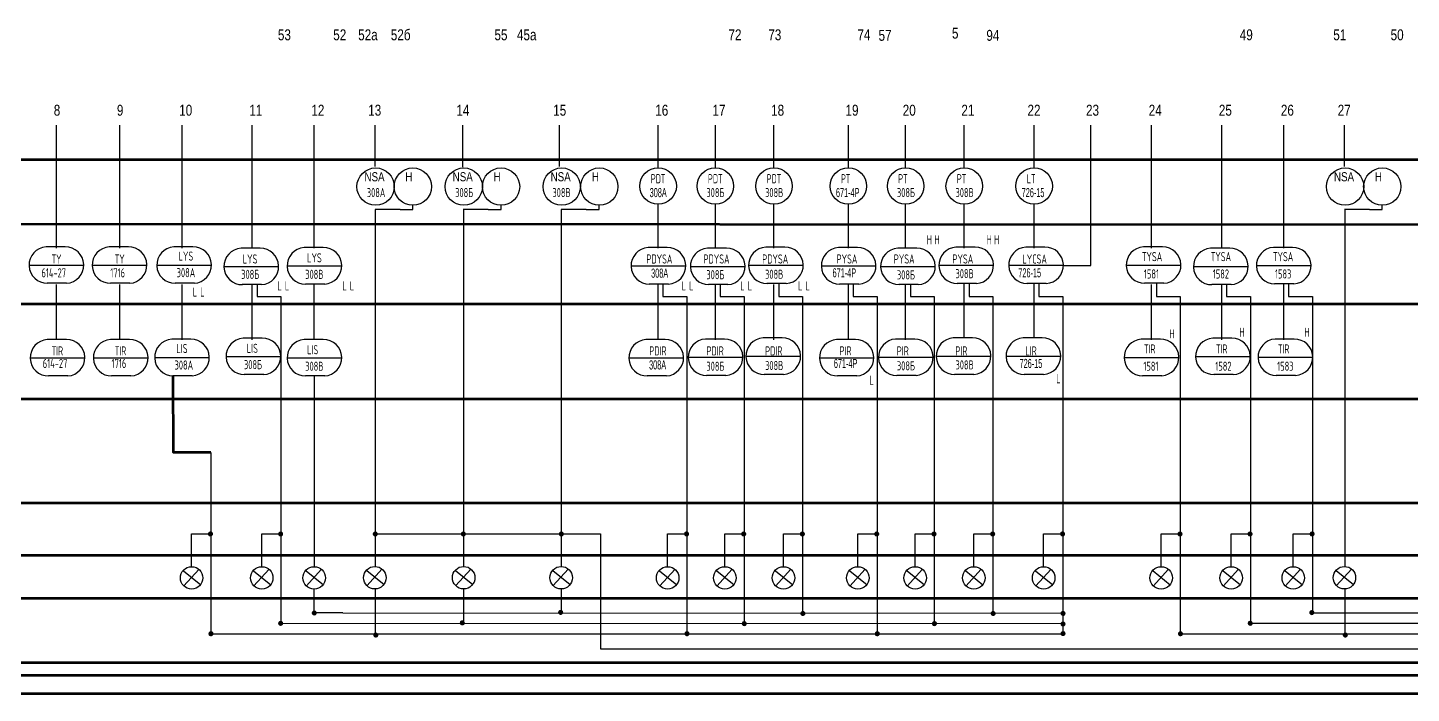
# Model space of a CAD drawing. Extents: x 906 to 2746, y -85 to 594.
# Drawn here: x 1132.9 to 1511.8, y -84.9 to 97.4 of the extents above; entities that cross this region are included whole.
import ezdxf

# ---------------------------------------------------------------- set-up
doc = ezdxf.new("R2010")
doc.units = 0
doc.header["$MEASUREMENT"] = 0
doc.layers.add('1', color=7, linetype='CONTINUOUS')
doc.layers.add('2', color=7, linetype='CONTINUOUS')
doc.styles.get("Standard").update_dxf_attribs({"font": 'MDM_Win'})
doc.styles.add('стиль1', font='txt.shx', dxfattribs={"width": 0.6})
doc.styles.add('стиль2', font='MDM_Win.shx', dxfattribs={"width": 0.5})

msp = doc.modelspace()

# ---------------------------------------------------------------- linework, layer by layer
at = {"layer": '1', "lineweight": 30}
for p, q in [((1228.07, 59.4), (1228.07, 70.69)), ((1252.09, 59.21), (1252.09, 70.69)), ((1278.59, 59.4), (1278.59, 70.69)), ((1424.03, 32.24), (1424.03, 70.69)), ((1493.55, 59.4), (1493.55, 70.69)), ((1234.89, 47.57), (1228.07, 47.57)), ((1228.09, 47.57), (1228.09, -50.13)), ((1234.89, 47.57), (1238.39, 47.57)), ((1238.39, 47.57), (1238.39, 48.77)), ((1259.03, 47.57), (1252.22, 47.57)), ((1252.24, 47.57), (1252.24, -50.13)), ((1259.03, 47.57), (1262.54, 47.57)), ((1262.54, 47.57), (1262.54, 48.77)), ((1279.04, 47.57), (1279.05, -50.13)), ((1285.85, 47.57), (1279.04, 47.57)), ((1285.85, 47.57), (1289.45, 47.57)), ((1289.45, 47.57), (1289.45, 48.77)), ((1500.37, 47.57), (1493.55, 47.57)), ((1493.57, 47.57), (1493.57, -50.13)), ((1500.37, 47.57), (1503.87, 47.57)), ((1503.87, 47.57), (1503.87, 48.77)), ((1143.21, 37.38), (1138.01, 37.38)), ((1160.5, 37.38), (1155.3, 37.38)), ((1178.19, 37.38), (1172.99, 37.38)), ((1196.59, 37), (1191.39, 37)), ((1213.88, 37.17), (1208.68, 37.17)), ((1308.06, 37.17), (1302.86, 37.17)), ((1324.3, 37.02), (1319.1, 37.02)), ((1340.25, 37.32), (1335.05, 37.32)), ((1360.16, 37.17), (1354.96, 37.17)), ((1376.4, 37.02), (1371.2, 37.02)), ((1392.35, 37.32), (1387.15, 37.32)), ((1411.49, 37.32), (1406.28, 37.32)), ((1443.68, 37.38), (1438.47, 37.38)), ((1462.07, 37), (1456.87, 37)), ((1479.29, 37.23), (1474.09, 37.23)), ((1148.33, 32.3), (1133.43, 32.3)), ((1165.62, 32.3), (1150.73, 32.3)), ((1183.31, 32.3), (1168.42, 32.3)), ((1201.71, 31.92), (1186.82, 31.92)), ((1219, 32.09), (1204.11, 32.09)), ((1313.17, 32.09), (1298.28, 32.09)), ((1329.42, 31.94), (1314.53, 31.94)), ((1345.37, 32.24), (1330.48, 32.24)), ((1365.27, 32.09), (1350.38, 32.09)), ((1381.52, 31.94), (1366.63, 31.94)), ((1397.47, 32.24), (1382.58, 32.24)), ((1416.6, 32.24), (1401.71, 32.24)), ((1416.6, 32.24), (1424.03, 32.24)), ((1448.79, 32.3), (1433.9, 32.3)), ((1467.19, 31.92), (1452.3, 31.92)), ((1484.41, 32.15), (1469.51, 32.15)), ((1143.59, 27.41), (1138.29, 27.41)), ((1160.88, 27.41), (1155.59, 27.41)), ((1178.57, 27.41), (1173.28, 27.41)), ((1196.97, 27.03), (1191.68, 27.03)), ((1195.73, 27.24), (1195.73, 23.77)), ((1214.26, 27.2), (1208.97, 27.2)), ((1308.44, 27.2), (1303.14, 27.2)), ((1306.89, 27.24), (1306.89, 23.77)), ((1324.68, 27.05), (1319.39, 27.05)), ((1322.55, 27.24), (1322.55, 23.77)), ((1340.63, 27.35), (1335.34, 27.35)), ((1338.62, 27.24), (1338.62, 23.77)), ((1360.54, 27.2), (1355.24, 27.2)), ((1358.99, 27.24), (1358.99, 23.77)), ((1376.78, 27.05), (1371.48, 27.05)), ((1374.65, 27.24), (1374.65, 23.77)), ((1392.73, 27.35), (1387.43, 27.35)), ((1390.72, 27.24), (1390.72, 23.77)), ((1411.86, 27.35), (1406.57, 27.35)), ((1409.85, 27.24), (1409.85, 23.77)), ((1444.05, 27.41), (1438.76, 27.41)), ((1442.01, 27.24), (1442.01, 23.77)), ((1462.45, 27.03), (1457.16, 27.03)), ((1461.21, 27.24), (1461.21, 23.77)), ((1479.67, 27.26), (1474.37, 27.26)), ((1478.2, 27.24), (1478.2, 23.77)), ((1195.73, 23.77), (1202.25, 23.77)), ((1202.25, 23.77), (1202.25, -61.29)), ((1306.89, 23.77), (1313.41, 23.77)), ((1313.41, 23.77), (1313.41, -61.29)), ((1322.55, 23.77), (1329.08, 23.77)), ((1329.08, 23.77), (1329.08, -61.29)), ((1338.62, 23.77), (1345.14, 23.77)), ((1345.14, 23.77), (1345.14, -61.29)), ((1358.99, 23.77), (1365.51, 23.77)), ((1365.51, 23.77), (1365.51, -61.29)), ((1374.65, 23.77), (1381.17, 23.77)), ((1381.17, 23.77), (1381.17, -61.29)), ((1390.72, 23.77), (1397.24, 23.77)), ((1397.24, 23.77), (1397.24, -61.29)), ((1409.85, 23.77), (1416.37, 23.77)), ((1416.37, 23.77), (1416.37, -68.6)), ((1442.01, 23.77), (1448.54, 23.77)), ((1448.54, 23.77), (1448.54, -61.29)), ((1461.21, 23.77), (1467.73, 23.77)), ((1467.73, 23.77), (1467.73, -61.29)), ((1478.2, 23.77), (1484.72, 23.77)), ((1484.72, 23.77), (1484.72, -61.29)), ((1143.53, 12), (1138.33, 12)), ((1160.83, 12), (1155.63, 12)), ((1177.61, 12.08), (1172.41, 12.08)), ((1197.17, 12.37), (1191.97, 12.37)), ((1213.88, 12.01), (1208.68, 12.01)), ((1307.47, 12), (1302.27, 12)), ((1323.72, 12.14), (1318.52, 12.14)), ((1339.52, 12.44), (1334.32, 12.44)), ((1359.57, 12), (1354.37, 12)), ((1375.82, 12.14), (1370.61, 12.14)), ((1391.62, 12.44), (1386.42, 12.44)), ((1410.75, 12.44), (1405.55, 12.44)), ((1443.09, 12.08), (1437.89, 12.08)), ((1462.65, 12.37), (1457.45, 12.37)), ((1479.75, 12.14), (1474.55, 12.14)), ((1148.65, 6.92), (1133.76, 6.92)), ((1165.94, 6.92), (1151.05, 6.92)), ((1182.73, 7), (1167.83, 7)), ((1202.28, 7.29), (1187.39, 7.29)), ((1219, 6.93), (1204.11, 6.93)), ((1312.59, 6.92), (1297.7, 6.92)), ((1328.83, 7.07), (1313.94, 7.07)), ((1344.64, 7.36), (1329.75, 7.36)), ((1364.7, 6.92), (1349.81, 6.92)), ((1380.93, 7.07), (1366.04, 7.07)), ((1396.74, 7.36), (1381.84, 7.36)), ((1415.87, 7.36), (1400.98, 7.36)), ((1448.21, 7), (1433.32, 7)), ((1467.77, 7.29), (1452.87, 7.29)), ((1484.87, 7.06), (1469.97, 7.06)), ((1143.91, 2.03), (1138.62, 2.03)), ((1161.21, 2.03), (1155.91, 2.03)), ((1177.99, 2.11), (1172.69, 2.11)), ((1197.55, 2.4), (1192.25, 2.4)), ((1214.26, 2.04), (1208.97, 2.04)), ((1307.85, 2.03), (1302.56, 2.03)), ((1324.1, 2.17), (1318.8, 2.17)), ((1339.9, 2.47), (1334.6, 2.47)), ((1359.95, 2.03), (1354.65, 2.03)), ((1376.19, 2.17), (1370.9, 2.17)), ((1392, 2.47), (1386.7, 2.47)), ((1411.13, 2.47), (1405.84, 2.47)), ((1443.47, 2.11), (1438.17, 2.11)), ((1463.03, 2.4), (1457.73, 2.4)), ((1480.13, 2.17), (1474.83, 2.17)), ((1183.05, -18.91), (1183.05, -61.29)), ((1197.2, -32.73), (1980.72, -32.73)), ((1177.82, -50.2), (1177.82, -41.23)), ((1177.82, -41.23), (1183.05, -41.23)), ((1197.02, -50.2), (1197.02, -41.23)), ((1197.02, -41.23), (1202.25, -41.23)), ((1308.17, -50.2), (1308.17, -41.23)), ((1308.17, -41.23), (1313.41, -41.23)), ((1323.84, -50.2), (1323.84, -41.23)), ((1323.84, -41.23), (1329.08, -41.23)), ((1339.9, -50.2), (1339.9, -41.23)), ((1339.9, -41.23), (1345.14, -41.23)), ((1360.27, -50.2), (1360.27, -41.23)), ((1360.27, -41.23), (1365.51, -41.23)), ((1375.94, -50.2), (1375.94, -41.23)), ((1375.94, -41.23), (1381.17, -41.23)), ((1392, -50.2), (1392, -41.23)), ((1392, -41.23), (1397.24, -41.23)), ((1411.13, -50.2), (1411.13, -41.23)), ((1411.13, -41.23), (1416.37, -41.23)), ((1443.3, -50.2), (1443.3, -41.23)), ((1443.3, -41.23), (1448.54, -41.23)), ((1462.5, -50.2), (1462.5, -41.23)), ((1462.5, -41.23), (1467.73, -41.23)), ((1479.48, -50.2), (1479.48, -41.23)), ((1479.48, -41.23), (1484.72, -41.23)), ((1179.84, -50.91), (1175.6, -55.55)), ((1175.6, -51.31), (1180.34, -55.15)), ((1199.04, -50.91), (1194.8, -55.55)), ((1194.8, -51.31), (1199.54, -55.15)), ((1213.41, -50.91), (1209.17, -55.55)), ((1209.17, -51.31), (1213.91, -55.15)), ((1230.02, -50.83), (1225.78, -55.48)), ((1225.78, -51.24), (1230.52, -55.07)), ((1254.33, -50.83), (1250.09, -55.48)), ((1250.09, -51.24), (1254.83, -55.07)), ((1281.01, -50.83), (1276.77, -55.48)), ((1276.77, -51.24), (1281.52, -55.07)), ((1310.19, -50.91), (1305.95, -55.55)), ((1305.95, -51.31), (1310.7, -55.15)), ((1325.86, -50.91), (1321.62, -55.55)), ((1321.62, -51.31), (1326.36, -55.15)), ((1341.92, -50.91), (1337.68, -55.55)), ((1337.68, -51.31), (1342.43, -55.15)), ((1362.29, -50.91), (1358.05, -55.55)), ((1358.05, -51.31), (1362.8, -55.15)), ((1377.96, -50.91), (1373.72, -55.55)), ((1373.72, -51.31), (1378.46, -55.15)), ((1394.02, -50.91), (1389.78, -55.55)), ((1389.78, -51.31), (1394.52, -55.15)), ((1413.15, -50.91), (1408.91, -55.55)), ((1408.91, -51.31), (1413.66, -55.15)), ((1445.32, -50.91), (1441.08, -55.55)), ((1441.08, -51.31), (1445.82, -55.15)), ((1464.52, -50.91), (1460.28, -55.55)), ((1460.28, -51.31), (1465.02, -55.15)), ((1481.5, -50.91), (1477.26, -55.55)), ((1477.26, -51.31), (1482, -55.15)), ((1495.5, -50.83), (1491.26, -55.48)), ((1491.26, -51.24), (1496, -55.07)), ((1228.09, -56.28), (1228.1, -68.55)), ((1252.24, -56.28), (1252.24, -65.06)), ((1279.05, -56.28), (1279.01, -62.63)), ((1493.57, -56.28), (1493.58, -68.55)), ((1202.25, -60.18), (1202.25, -65.79)), ((1467.73, -60.18), (1467.73, -65.79)), ((1484.72, -60.1), (1484.72, -62.87)), ((1183.05, -61.29), (1183.05, -68.6)), ((1219.2, -62.84), (1416.61, -62.96)), ((1313.41, -61.29), (1313.41, -68.6)), ((1329.08, -61.29), (1329.08, -65.79)), ((1345.14, -61.29), (1345.14, -62.87)), ((1365.51, -61.29), (1365.51, -68.6)), ((1381.17, -61.29), (1381.17, -65.79)), ((1397.24, -61.29), (1397.24, -62.87)), ((1416.37, -61.29), (1416.37, -62.87)), ((1448.54, -61.29), (1448.54, -68.6)), ((1484.68, -62.84), (1597.29, -62.91)), ((1202.3, -65.67), (1416.37, -65.79)), ((1467.78, -65.67), (1597.29, -65.74)), ((1183.05, -68.6), (1416.37, -68.6)), ((1448.54, -68.6), (1581.62, -68.6))]:
    msp.add_line(p, q, dxfattribs=at)
at = {"layer": '1', "lineweight": 80}
for p, q in [((968.3, 61.24), (1999.91, 61.39)), ((1113.97, -79.88), (2349.97, -79.88)), ((1093.97, -84.88), (2354.97, -84.88))]:
    msp.add_line(p, q, dxfattribs=at)
at = {"layer": '1', "lineweight": 30, "ltscale": 100}
for p, q in [((1211.39, 2.04), (1211.39, -47.03)), ((1228.09, -41.21), (1279.05, -41.21)), ((1279.05, -41.21), (1289.81, -41.21)), ((1289.81, -41.21), (1289.81, -41.59)), ((1289.81, -41.59), (1289.81, -72.66)), ((1211.39, -47.03), (1211.39, -50.2)), ((1211.39, -62.84), (1211.39, -56.36)), ((1219.2, -62.84), (1211.39, -62.84)), ((1289.81, -72.66), (1770.52, -72.66))]:
    msp.add_line(p, q, dxfattribs=at)
at = {"layer": '1', "lineweight": 80, "ltscale": 100}
msp.add_lwpolyline([(1183.05, -18.91), (1172.89, -18.91), (1172.76, 2.11)], dxfattribs=at)
at = {"layer": '1', "lineweight": 30}
for centre, radius in [((1228.2, 53.88), 5.11), ((1238.39, 53.88), 5.11), ((1252.35, 53.88), 5.11), ((1262.54, 53.88), 5.11), ((1279.16, 53.88), 5.11), ((1289.45, 53.88), 5.11), ((1493.68, 53.88), 5.11), ((1503.87, 53.88), 5.11), ((1177.82, -53.28), 3.08), ((1197.02, -53.28), 3.08), ((1211.39, -53.28), 3.08), ((1228, -53.21), 3.08), ((1252.31, -53.21), 3.08), ((1278.99, -53.21), 3.08), ((1308.17, -53.28), 3.08), ((1323.84, -53.28), 3.08), ((1339.9, -53.28), 3.08), ((1360.27, -53.28), 3.08), ((1375.94, -53.28), 3.08), ((1392, -53.28), 3.08), ((1411.13, -53.28), 3.08), ((1443.3, -53.28), 3.08), ((1462.5, -53.28), 3.08), ((1479.48, -53.28), 3.08), ((1493.48, -53.21), 3.08)]:
    msp.add_circle(centre, radius, dxfattribs=at)
for centre, start, end in [((1138.29, 32.4), 93.568, 270.7822), ((1143.28, 32.39), 273.568, 90.7822), ((1155.58, 32.4), 93.568, 270.7822), ((1160.57, 32.39), 273.568, 90.7822), ((1173.27, 32.4), 93.568, 270.7822), ((1178.26, 32.39), 273.568, 90.7822), ((1191.67, 32.02), 93.568, 270.7822), ((1196.66, 32.01), 273.568, 90.7822), ((1208.96, 32.19), 93.568, 270.7822), ((1213.95, 32.18), 273.568, 90.7822), ((1303.14, 32.19), 93.568, 270.7822), ((1308.13, 32.18), 273.568, 90.7822), ((1319.38, 32.04), 93.568, 270.7822), ((1324.37, 32.03), 273.568, 90.7822), ((1335.33, 32.34), 93.568, 270.7822), ((1340.32, 32.33), 273.568, 90.7822), ((1355.24, 32.19), 93.568, 270.7822), ((1360.22, 32.18), 273.568, 90.7822), ((1371.48, 32.04), 93.568, 270.7822), ((1376.47, 32.03), 273.568, 90.7822), ((1387.43, 32.34), 93.568, 270.7822), ((1392.42, 32.33), 273.568, 90.7822), ((1406.56, 32.34), 93.568, 270.7822), ((1411.55, 32.33), 273.568, 90.7822), ((1438.75, 32.4), 93.568, 270.7822), ((1443.74, 32.39), 273.568, 90.7822), ((1457.15, 32.02), 93.568, 270.7822), ((1462.14, 32.01), 273.568, 90.7822), ((1474.37, 32.25), 93.568, 270.7822), ((1479.36, 32.24), 273.568, 90.7822), ((1138.61, 7.02), 93.568, 270.7822), ((1143.6, 7.01), 273.568, 90.7822), ((1155.91, 7.02), 93.568, 270.7822), ((1160.9, 7.01), 273.568, 90.7822), ((1172.69, 7.1), 93.568, 270.7822), ((1177.68, 7.09), 273.568, 90.7822), ((1192.25, 7.39), 93.568, 270.7822), ((1197.24, 7.38), 273.568, 90.7822), ((1208.96, 7.03), 93.568, 270.7822), ((1213.95, 7.02), 273.568, 90.7822), ((1302.55, 7.02), 93.568, 270.7822), ((1307.54, 7.01), 273.568, 90.7822), ((1318.8, 7.16), 93.568, 270.7822), ((1323.78, 7.15), 273.568, 90.7822), ((1334.6, 7.46), 93.568, 270.7822), ((1339.59, 7.45), 273.568, 90.7822), ((1354.74, 7.02), 93.568, 270.7822), ((1359.64, 7.01), 273.568, 90.7822), ((1370.89, 7.16), 93.568, 270.7822), ((1375.88, 7.15), 273.568, 90.7822), ((1386.7, 7.46), 93.568, 270.7822), ((1391.69, 7.45), 273.568, 90.7822), ((1405.83, 7.46), 93.568, 270.7822), ((1410.82, 7.45), 273.568, 90.7822), ((1438.17, 7.1), 93.568, 270.7822), ((1443.16, 7.09), 273.568, 90.7822), ((1457.73, 7.39), 93.568, 270.7822), ((1462.72, 7.38), 273.568, 90.7822), ((1474.83, 7.16), 93.568, 270.7822), ((1479.82, 7.15), 273.568, 90.7822)]:
    msp.add_arc(centre, 4.99, start, end, dxfattribs=at)
for points in [[(1182.98, -40.53), (1182.63, -41.85), (1182.28, -41.24), (1182.37, -41.59)], [(1182.98, -40.53), (1182.28, -41.24), (1182.63, -40.63), (1182.37, -40.89)], [(1182.98, -40.53), (1183.34, -41.85), (1182.63, -41.85), (1182.98, -41.95)], [(1182.98, -40.53), (1183.34, -40.63), (1183.69, -41.24), (1183.6, -40.89)], [(1182.98, -40.53), (1183.69, -41.24), (1183.34, -41.85), (1183.6, -41.59)], [(1202.18, -40.53), (1201.83, -41.85), (1201.48, -41.24), (1201.57, -41.59)], [(1202.18, -40.53), (1201.48, -41.24), (1201.83, -40.63), (1201.57, -40.89)], [(1202.18, -40.53), (1202.54, -41.85), (1201.83, -41.85), (1202.18, -41.95)], [(1202.18, -40.53), (1202.54, -40.63), (1202.89, -41.24), (1202.8, -40.89)], [(1202.18, -40.53), (1202.89, -41.24), (1202.54, -41.85), (1202.8, -41.59)], [(1228.09, -40.53), (1227.74, -41.85), (1227.38, -41.24), (1227.48, -41.59)], [(1228.09, -40.53), (1227.38, -41.24), (1227.74, -40.63), (1227.48, -40.89)], [(1228.09, -40.53), (1228.44, -41.85), (1227.74, -41.85), (1228.09, -41.95)], [(1228.09, -40.53), (1228.44, -40.63), (1228.8, -41.24), (1228.7, -40.89)], [(1228.09, -40.53), (1228.8, -41.24), (1228.44, -41.85), (1228.7, -41.59)], [(1252.24, -40.53), (1251.89, -41.85), (1251.53, -41.24), (1251.63, -41.59)], [(1252.24, -40.53), (1251.53, -41.24), (1251.89, -40.63), (1251.63, -40.89)], [(1252.24, -40.53), (1252.59, -41.85), (1251.89, -41.85), (1252.24, -41.95)], [(1252.24, -40.53), (1252.59, -40.63), (1252.95, -41.24), (1252.85, -40.89)], [(1252.24, -40.53), (1252.95, -41.24), (1252.59, -41.85), (1252.85, -41.59)], [(1279.05, -40.53), (1278.7, -41.85), (1278.34, -41.24), (1278.44, -41.59)], [(1279.05, -40.53), (1278.34, -41.24), (1278.7, -40.63), (1278.44, -40.89)], [(1279.05, -40.53), (1279.4, -41.85), (1278.7, -41.85), (1279.05, -41.95)], [(1279.05, -40.53), (1279.4, -40.63), (1279.76, -41.24), (1279.66, -40.89)], [(1279.05, -40.53), (1279.76, -41.24), (1279.4, -41.85), (1279.66, -41.59)], [(1313.34, -40.53), (1312.99, -41.85), (1312.63, -41.24), (1312.73, -41.59)], [(1313.34, -40.53), (1312.63, -41.24), (1312.99, -40.63), (1312.73, -40.89)], [(1313.34, -40.53), (1313.69, -41.85), (1312.99, -41.85), (1313.34, -41.95)], [(1313.34, -40.53), (1313.69, -40.63), (1314.05, -41.24), (1313.95, -40.89)], [(1313.34, -40.53), (1314.05, -41.24), (1313.69, -41.85), (1313.95, -41.59)], [(1329.01, -40.53), (1328.65, -41.85), (1328.3, -41.24), (1328.39, -41.59)], [(1329.01, -40.53), (1328.3, -41.24), (1328.65, -40.63), (1328.39, -40.89)], [(1329.01, -40.53), (1329.36, -41.85), (1328.65, -41.85), (1329.01, -41.95)], [(1329.01, -40.53), (1329.36, -40.63), (1329.71, -41.24), (1329.62, -40.89)], [(1329.01, -40.53), (1329.71, -41.24), (1329.36, -41.85), (1329.62, -41.59)], [(1345.07, -40.53), (1344.71, -41.85), (1344.36, -41.24), (1344.46, -41.59)], [(1345.07, -40.53), (1344.36, -41.24), (1344.71, -40.63), (1344.46, -40.89)], [(1345.07, -40.53), (1345.42, -41.85), (1344.71, -41.85), (1345.07, -41.95)], [(1345.07, -40.53), (1345.42, -40.63), (1345.78, -41.24), (1345.68, -40.89)], [(1345.07, -40.53), (1345.78, -41.24), (1345.42, -41.85), (1345.68, -41.59)], [(1365.44, -40.53), (1365.09, -41.85), (1364.73, -41.24), (1364.83, -41.59)], [(1365.44, -40.53), (1364.73, -41.24), (1365.09, -40.63), (1364.83, -40.89)], [(1365.44, -40.53), (1365.79, -41.85), (1365.09, -41.85), (1365.44, -41.95)], [(1365.44, -40.53), (1365.79, -40.63), (1366.15, -41.24), (1366.05, -40.89)], [(1365.44, -40.53), (1366.15, -41.24), (1365.79, -41.85), (1366.05, -41.59)], [(1381.1, -40.53), (1380.75, -41.85), (1380.4, -41.24), (1380.49, -41.59)], [(1381.1, -40.53), (1380.4, -41.24), (1380.75, -40.63), (1380.49, -40.89)], [(1381.1, -40.53), (1381.46, -41.85), (1380.75, -41.85), (1381.1, -41.95)], [(1381.1, -40.53), (1381.46, -40.63), (1381.81, -41.24), (1381.72, -40.89)], [(1381.1, -40.53), (1381.81, -41.24), (1381.46, -41.85), (1381.72, -41.59)], [(1397.17, -40.53), (1396.81, -41.85), (1396.46, -41.24), (1396.55, -41.59)], [(1397.17, -40.53), (1396.46, -41.24), (1396.81, -40.63), (1396.55, -40.89)], [(1397.17, -40.53), (1397.52, -41.85), (1396.81, -41.85), (1397.17, -41.95)], [(1397.17, -40.53), (1397.52, -40.63), (1397.87, -41.24), (1397.78, -40.89)], [(1397.17, -40.53), (1397.87, -41.24), (1397.52, -41.85), (1397.78, -41.59)], [(1416.3, -40.53), (1415.95, -41.85), (1415.59, -41.24), (1415.69, -41.59)], [(1416.3, -40.53), (1415.59, -41.24), (1415.95, -40.63), (1415.69, -40.89)], [(1416.3, -40.53), (1416.65, -41.85), (1415.95, -41.85), (1416.3, -41.95)], [(1416.3, -40.53), (1416.65, -40.63), (1417.01, -41.24), (1416.91, -40.89)], [(1416.3, -40.53), (1417.01, -41.24), (1416.65, -41.85), (1416.91, -41.59)], [(1448.47, -40.53), (1448.11, -41.85), (1447.76, -41.24), (1447.85, -41.59)], [(1448.47, -40.53), (1447.76, -41.24), (1448.11, -40.63), (1447.85, -40.89)], [(1448.47, -40.53), (1448.82, -41.85), (1448.11, -41.85), (1448.47, -41.95)], [(1448.47, -40.53), (1448.82, -40.63), (1449.17, -41.24), (1449.08, -40.89)], [(1448.47, -40.53), (1449.17, -41.24), (1448.82, -41.85), (1449.08, -41.59)], [(1467.66, -40.53), (1467.31, -41.85), (1466.96, -41.24), (1467.05, -41.59)], [(1467.66, -40.53), (1466.96, -41.24), (1467.31, -40.63), (1467.05, -40.89)], [(1467.66, -40.53), (1468.02, -41.85), (1467.31, -41.85), (1467.66, -41.95)], [(1467.66, -40.53), (1468.02, -40.63), (1468.37, -41.24), (1468.28, -40.89)], [(1467.66, -40.53), (1468.37, -41.24), (1468.02, -41.85), (1468.28, -41.59)], [(1484.65, -40.53), (1484.29, -41.85), (1483.94, -41.24), (1484.03, -41.59)], [(1484.65, -40.53), (1483.94, -41.24), (1484.29, -40.63), (1484.03, -40.89)], [(1484.65, -40.53), (1485, -41.85), (1484.29, -41.85), (1484.65, -41.95)], [(1484.65, -40.53), (1485, -40.63), (1485.35, -41.24), (1485.26, -40.89)], [(1484.65, -40.53), (1485.35, -41.24), (1485, -41.85), (1485.26, -41.59)], [(1211.39, -62.17), (1211.03, -63.49), (1210.68, -62.88), (1210.78, -63.23)], [(1211.39, -62.17), (1210.68, -62.88), (1211.03, -62.27), (1210.78, -62.52)], [(1211.39, -62.17), (1211.74, -63.49), (1211.03, -63.49), (1211.39, -63.58)], [(1211.39, -62.17), (1211.74, -62.27), (1212.09, -62.88), (1212, -62.52)], [(1211.39, -62.17), (1212.09, -62.88), (1211.74, -63.49), (1212, -63.23)], [(1278.87, -62.02), (1278.52, -63.34), (1278.16, -62.73), (1278.26, -63.08)], [(1278.87, -62.02), (1278.16, -62.73), (1278.52, -62.11), (1278.26, -62.37)], [(1278.87, -62.02), (1279.22, -63.34), (1278.52, -63.34), (1278.87, -63.43)], [(1278.87, -62.02), (1279.22, -62.11), (1279.58, -62.73), (1279.48, -62.37)], [(1278.87, -62.02), (1279.58, -62.73), (1279.22, -63.34), (1279.48, -63.08)], [(1345.2, -62.3), (1344.85, -63.62), (1344.49, -63.01), (1344.59, -63.36)], [(1345.2, -62.3), (1344.49, -63.01), (1344.85, -62.4), (1344.59, -62.66)], [(1345.2, -62.3), (1345.55, -63.62), (1344.85, -63.62), (1345.2, -63.72)], [(1345.2, -62.3), (1345.55, -62.4), (1345.91, -63.01), (1345.81, -62.66)], [(1345.2, -62.3), (1345.91, -63.01), (1345.55, -63.62), (1345.81, -63.36)], [(1397.3, -62.3), (1396.95, -63.62), (1396.59, -63.01), (1396.69, -63.36)], [(1397.3, -62.3), (1396.59, -63.01), (1396.95, -62.4), (1396.69, -62.66)], [(1397.3, -62.3), (1397.65, -63.62), (1396.95, -63.62), (1397.3, -63.72)], [(1397.3, -62.3), (1397.65, -62.4), (1398.01, -63.01), (1397.91, -62.66)], [(1397.3, -62.3), (1398.01, -63.01), (1397.65, -63.62), (1397.91, -63.36)], [(1416.43, -62.3), (1416.08, -63.62), (1415.73, -63.01), (1415.82, -63.36)], [(1416.43, -62.3), (1415.73, -63.01), (1416.08, -62.4), (1415.82, -62.66)], [(1416.43, -62.3), (1416.79, -63.62), (1416.08, -63.62), (1416.43, -63.72)], [(1416.43, -62.3), (1416.79, -62.4), (1417.14, -63.01), (1417.04, -62.66)], [(1416.43, -62.3), (1417.14, -63.01), (1416.79, -63.62), (1417.04, -63.36)], [(1484.57, -62.07), (1484.22, -63.39), (1483.86, -62.78), (1483.96, -63.13)], [(1484.57, -62.07), (1483.86, -62.78), (1484.22, -62.17), (1483.96, -62.42)], [(1484.57, -62.07), (1484.92, -63.39), (1484.22, -63.39), (1484.57, -63.49)], [(1484.57, -62.07), (1484.92, -62.17), (1485.28, -62.78), (1485.18, -62.42)], [(1484.57, -62.07), (1485.28, -62.78), (1484.92, -63.39), (1485.18, -63.13)], [(1183.12, -67.86), (1182.76, -69.18), (1182.41, -68.57), (1182.5, -68.92)], [(1183.12, -67.86), (1182.41, -68.57), (1182.76, -67.95), (1182.5, -68.21)], [(1183.12, -67.86), (1183.47, -69.18), (1182.76, -69.18), (1183.12, -69.27)], [(1183.12, -67.86), (1183.47, -67.95), (1183.82, -68.57), (1183.73, -68.21)], [(1183.12, -67.86), (1183.82, -68.57), (1183.47, -69.18), (1183.73, -68.92)], [(1202.21, -64.99), (1201.86, -66.31), (1201.5, -65.7), (1201.6, -66.05)], [(1202.21, -64.99), (1201.5, -65.7), (1201.86, -65.09), (1201.6, -65.35)], [(1202.21, -64.99), (1202.56, -66.31), (1201.86, -66.31), (1202.21, -66.41)], [(1202.21, -64.99), (1202.56, -65.09), (1202.92, -65.7), (1202.82, -65.35)], [(1202.21, -64.99), (1202.92, -65.7), (1202.56, -66.31), (1202.82, -66.05)], [(1251.94, -64.87), (1251.59, -66.19), (1251.24, -65.58), (1251.33, -65.93)], [(1251.94, -64.87), (1251.24, -65.58), (1251.59, -64.97), (1251.33, -65.23)], [(1251.94, -64.87), (1252.3, -66.19), (1251.59, -66.19), (1251.94, -66.29)], [(1251.94, -64.87), (1252.3, -64.97), (1252.65, -65.58), (1252.56, -65.23)], [(1251.94, -64.87), (1252.65, -65.58), (1252.3, -66.19), (1252.56, -65.93)], [(1313.47, -67.86), (1313.12, -69.18), (1312.76, -68.57), (1312.86, -68.92)], [(1313.47, -67.86), (1312.76, -68.57), (1313.12, -67.95), (1312.86, -68.21)], [(1313.47, -67.86), (1313.83, -69.18), (1313.12, -69.18), (1313.47, -69.27)], [(1313.47, -67.86), (1313.83, -67.95), (1314.18, -68.57), (1314.08, -68.21)], [(1313.47, -67.86), (1314.18, -68.57), (1313.83, -69.18), (1314.08, -68.92)], [(1329.14, -65.08), (1328.78, -66.4), (1328.43, -65.79), (1328.53, -66.14)], [(1329.14, -65.08), (1328.43, -65.79), (1328.78, -65.18), (1328.53, -65.44)], [(1329.14, -65.08), (1329.49, -66.4), (1328.78, -66.4), (1329.14, -66.5)], [(1329.14, -65.08), (1329.49, -65.18), (1329.84, -65.79), (1329.75, -65.44)], [(1329.14, -65.08), (1329.84, -65.79), (1329.49, -66.4), (1329.75, -66.14)], [(1365.57, -67.86), (1365.22, -69.18), (1364.86, -68.57), (1364.96, -68.92)], [(1365.57, -67.86), (1364.86, -68.57), (1365.22, -67.95), (1364.96, -68.21)], [(1365.57, -67.86), (1365.92, -69.18), (1365.22, -69.18), (1365.57, -69.27)], [(1365.57, -67.86), (1365.92, -67.95), (1366.28, -68.57), (1366.18, -68.21)], [(1365.57, -67.86), (1366.28, -68.57), (1365.92, -69.18), (1366.18, -68.92)], [(1381.24, -65.08), (1380.88, -66.4), (1380.53, -65.79), (1380.62, -66.14)], [(1381.24, -65.08), (1380.53, -65.79), (1380.88, -65.18), (1380.62, -65.44)], [(1381.24, -65.08), (1381.59, -66.4), (1380.88, -66.4), (1381.24, -66.5)], [(1381.24, -65.08), (1381.59, -65.18), (1381.94, -65.79), (1381.85, -65.44)], [(1381.24, -65.08), (1381.94, -65.79), (1381.59, -66.4), (1381.85, -66.14)], [(1416.43, -65.16), (1416.08, -66.48), (1415.73, -65.87), (1415.82, -66.22)], [(1416.43, -65.16), (1415.73, -65.87), (1416.08, -65.25), (1415.82, -65.51)], [(1416.43, -67.8), (1416.08, -69.12), (1415.73, -68.5), (1415.82, -68.86)], [(1416.43, -67.8), (1415.73, -68.5), (1416.08, -67.89), (1415.82, -68.15)], [(1416.43, -65.16), (1416.79, -66.48), (1416.08, -66.48), (1416.43, -66.57)], [(1416.43, -67.8), (1416.79, -69.12), (1416.08, -69.12), (1416.43, -69.21)], [(1416.43, -65.16), (1416.79, -65.25), (1417.14, -65.87), (1417.04, -65.51)], [(1416.43, -65.16), (1417.14, -65.87), (1416.79, -66.48), (1417.04, -66.22)], [(1416.43, -67.8), (1416.79, -67.89), (1417.14, -68.5), (1417.04, -68.15)], [(1416.43, -67.8), (1417.14, -68.5), (1416.79, -69.12), (1417.04, -68.86)], [(1448.6, -67.86), (1448.24, -69.18), (1447.89, -68.57), (1447.99, -68.92)], [(1448.6, -67.86), (1447.89, -68.57), (1448.24, -67.95), (1447.99, -68.21)], [(1448.6, -67.86), (1448.95, -69.18), (1448.24, -69.18), (1448.6, -69.27)], [(1448.6, -67.86), (1448.95, -67.95), (1449.3, -68.57), (1449.21, -68.21)], [(1448.6, -67.86), (1449.3, -68.57), (1448.95, -69.18), (1449.21, -68.92)], [(1467.69, -64.99), (1467.34, -66.31), (1466.98, -65.7), (1467.08, -66.05)], [(1467.69, -64.99), (1466.98, -65.7), (1467.34, -65.09), (1467.08, -65.35)], [(1467.69, -64.99), (1468.05, -66.31), (1467.34, -66.31), (1467.69, -66.41)], [(1467.69, -64.99), (1468.05, -65.09), (1468.4, -65.7), (1468.3, -65.35)], [(1467.69, -64.99), (1468.4, -65.7), (1468.05, -66.31), (1468.3, -66.05)], [(1228.25, -68.22), (1227.89, -69.54), (1227.54, -68.93), (1227.64, -69.28)], [(1228.25, -68.22), (1227.54, -68.93), (1227.89, -68.31), (1227.64, -68.57)], [(1228.25, -68.22), (1228.6, -69.54), (1227.89, -69.54), (1228.25, -69.63)], [(1228.25, -68.22), (1228.6, -68.31), (1228.96, -68.93), (1228.86, -68.57)], [(1228.25, -68.22), (1228.96, -68.93), (1228.6, -69.54), (1228.86, -69.28)], [(1493.73, -68.22), (1493.38, -69.54), (1493.02, -68.93), (1493.12, -69.28)], [(1493.73, -68.22), (1493.02, -68.93), (1493.38, -68.31), (1493.12, -68.57)], [(1493.73, -68.22), (1494.08, -69.54), (1493.38, -69.54), (1493.73, -69.63)], [(1493.73, -68.22), (1494.08, -68.31), (1494.44, -68.93), (1494.34, -68.57)], [(1493.73, -68.22), (1494.44, -68.93), (1494.08, -69.54), (1494.34, -69.28)]]:
    msp.add_solid(points, dxfattribs=at)
at = {"layer": '2', "linetype": 'Continuous', "lineweight": 30}
for p, q in [((1140.86, 37.06), (1140.86, 70.69)), ((1158.14, 37.06), (1158.14, 70.69)), ((1175.21, 37.06), (1175.21, 70.69)), ((1194.41, 37.06), (1194.41, 70.69)), ((1211.39, 37.06), (1211.39, 70.69)), ((1305.56, 59.04), (1305.56, 70.69)), ((1321.23, 59.04), (1321.23, 70.69)), ((1337.29, 59.04), (1337.29, 70.69)), ((1357.66, 59.04), (1357.66, 70.69)), ((1373.33, 59.04), (1373.33, 70.69)), ((1389.39, 59.04), (1389.39, 70.69)), ((1408.52, 59.04), (1408.52, 70.69)), ((1440.69, 37.06), (1440.69, 70.69)), ((1459.89, 37.06), (1459.89, 70.69)), ((1476.87, 37.06), (1476.87, 70.69)), ((1305.56, 37.06), (1305.56, 49.04)), ((1321.23, 37.06), (1321.23, 49.04)), ((1337.29, 37.06), (1337.29, 49.04)), ((1357.66, 37.06), (1357.66, 49.04)), ((1373.33, 37.06), (1373.33, 49.04)), ((1389.39, 37.06), (1389.39, 49.04)), ((1408.52, 37.06), (1408.52, 49.04)), ((1140.86, 11.9), (1140.86, 27.06)), ((1158.14, 11.9), (1158.14, 27.06)), ((1175.21, 11.9), (1175.21, 27.06)), ((1194.41, 11.9), (1194.41, 27.06)), ((1211.39, 11.9), (1211.39, 27.06)), ((1305.56, 11.9), (1305.56, 27.06)), ((1321.23, 11.9), (1321.23, 27.06)), ((1337.29, 11.9), (1337.29, 27.06)), ((1357.66, 11.9), (1357.66, 27.06)), ((1373.33, 11.9), (1373.33, 27.06)), ((1389.39, 12.44), (1389.39, 27.35)), ((1408.52, 12.44), (1408.52, 27.35)), ((1440.69, 11.9), (1440.69, 27.06)), ((1459.89, 11.9), (1459.89, 27.06)), ((1476.87, 11.9), (1476.87, 27.06))]:
    msp.add_line(p, q, dxfattribs=at)
at = {"layer": '2', "lineweight": 80}
for p, q in [((968.3, 43.76), (1999.92, 43.26)), ((968.3, 21.76), (1999.94, 21.76)), ((968.3, -4.23), (1999.95, -4.23)), ((968.3, -32.72), (1999.97, -32.72)), ((968.3, -47.02), (1999.98, -47.03)), ((968.3, -58.79), (1999.99, -58.78)), ((968.3, -76.46), (2000, -76.46))]:
    msp.add_line(p, q, dxfattribs=at)
at = {"layer": '2', "lineweight": 30}
for centre in [(1305.56, 54.04), (1321.23, 54.04), (1337.29, 54.04), (1357.66, 54.04), (1373.33, 54.04), (1389.39, 54.04), (1408.52, 54.04)]:
    msp.add_circle(centre, 5, dxfattribs=at)

# ---------------------------------------------------------------- texts
at = {"layer": '1', "lineweight": 30, "width": 0.8}
for s, height, p in [('53', 3, (1201.45, 93.95)), ('52', 3, (1216.6, 93.95)), ('52а', 3, (1223.43, 93.95)), ('52б', 3, (1232.36, 93.95)), ('55', 3, (1260.74, 93.95)), ('45a', 3, (1266.9, 93.95)), ('72', 3, (1324.81, 93.95)), ('73', 3, (1335.73, 93.95)), ('74', 3, (1360.14, 93.95)), ('57', 3, (1365.92, 93.8)), ('5', 3, (1386.02, 94.4)), ('94', 3, (1395.44, 93.8)), ('49', 3, (1464.83, 93.95)), ('51', 3, (1490.44, 93.95)), ('50', 3, (1506.14, 93.95)), ('8', 3, (1140.07, 73.3)), ('9', 3, (1157.35, 73.3)), ('10', 3, (1174.42, 73.3)), ('11', 3, (1193.61, 73.3)), ('12', 3, (1210.6, 73.3)), ('13', 3, (1226.17, 73.3)), ('14', 3, (1250.31, 73.3)), ('15', 3, (1276.83, 73.3)), ('16', 3, (1304.77, 73.3)), ('17', 3, (1320.44, 73.3)), ('18', 3, (1336.5, 73.3)), ('19', 3, (1356.87, 73.3)), ('20', 3, (1372.54, 73.3)), ('21', 3, (1388.6, 73.3)), ('22', 3, (1406.7, 73.3)), ('23', 3, (1422.73, 73.3)), ('24', 3, (1439.9, 73.3)), ('25', 3, (1459.1, 73.3)), ('26', 3, (1476.08, 73.3)), ('27', 3, (1491.65, 73.3)), (' NSA', 2.5, (1224.41, 55.33)), ('  H', 2.5, (1234.86, 55.33)), (' NSA', 2.5, (1248.56, 55.33)), ('  H', 2.5, (1259, 55.33)), (' NSA', 2.5, (1275.38, 55.33)), ('  H', 2.5, (1285.92, 55.33)), (' NSA', 2.5, (1489.89, 55.33)), ('  H', 2.5, (1500.34, 55.33))]:
    msp.add_text(s, height=height, dxfattribs=at).set_placement(p)
at = {"layer": '2', "lineweight": 30}
for s, style, width, p in [('PDТ', 'стиль1', 0.6, (1303.52, 54.79)), ('PDТ', 'стиль1', 0.6, (1319.18, 54.79)), ('PDТ', 'стиль1', 0.6, (1335.25, 54.79)), ('PТ', 'стиль1', 0.6, (1355.62, 54.79)), ('PТ', 'стиль1', 0.6, (1371.28, 54.79)), ('PТ', 'стиль1', 0.6, (1387.34, 54.79)), ('LТ', 'стиль1', 0.6, (1406.48, 54.79)), ('308А', 'стиль1', 0.6, (1225.79, 51)), ('308Б', 'стиль1', 0.6, (1249.99, 51)), ('308В', 'стиль1', 0.6, (1276.62, 51)), ('308А', 'стиль2', 0.5, (1303.25, 51)), ('308Б', 'стиль1', 0.6, (1318.78, 51)), ('308В', 'стиль1', 0.6, (1334.85, 51)), ('671-4Р', 'стиль2', 0.5, (1354.26, 51)), ('308Б', 'стиль1', 0.6, (1370.95, 51)), ('308В', 'стиль1', 0.6, (1386.99, 51)), ('726-15', 'стиль2', 0.5, (1405.12, 51)), ('Н', 'стиль1', 0.6, (1379.09, 38.09)), ('Н', 'стиль1', 0.6, (1381.15, 38.09)), ('Н', 'стиль1', 0.6, (1395.47, 38.09)), ('Н', 'стиль1', 0.6, (1397.54, 38.09)), ('ТY', 'стиль1', 0.6, (1139.53, 32.81)), ('ТY', 'стиль1', 0.6, (1156.82, 32.81)), ('LYS', 'стиль1', 0.6, (1174.24, 33.6)), ('LYS', 'стиль1', 0.6, (1191.82, 32.81)), ('LYS', 'стиль1', 0.6, (1209.44, 33.13)), ('PDYSA', 'стиль1', 0.6, (1302.34, 32.81)), ('PDYSA', 'стиль1', 0.6, (1318, 32.81)), ('PDYSA', 'стиль1', 0.6, (1334.06, 32.81)), ('PYSA', 'стиль1', 0.6, (1354.43, 32.81)), ('PYSA', 'стиль1', 0.6, (1370.1, 32.81)), ('PYSA', 'стиль1', 0.6, (1386.16, 32.81)), ('LYCSA', 'стиль1', 0.6, (1405.3, 32.81)), ('ТYSA', 'стиль1', 0.6, (1438.1, 33.45)), ('ТYSA', 'стиль1', 0.6, (1456.95, 33.45)), ('ТYSA', 'стиль1', 0.6, (1473.98, 33.45)), ('614-27', 'стиль1', 0.6, (1136.7, 29.03)), ('1716', 'стиль1', 0.6, (1155.55, 29.03)), ('308А', 'стиль1', 0.6, (1173.73, 29.07)), ('308Б', 'стиль1', 0.6, (1191.4, 28.61)), ('308В', 'стиль1', 0.6, (1208.93, 28.61)), ('308А', 'стиль2', 0.5, (1303.65, 28.93)), ('308Б', 'стиль1', 0.6, (1318.78, 28.52)), ('308В', 'стиль1', 0.6, (1334.85, 28.63)), ('671-4Р', 'стиль2', 0.5, (1353.33, 29.03)), ('308Б', 'стиль1', 0.6, (1370.95, 28.46)), ('308В', 'стиль1', 0.6, (1386.99, 28.8)), ('726-15', 'стиль2', 0.5, (1404.2, 29.03)), ('1581', 'стиль1', 0.6, (1438.58, 28.71)), ('1582', 'стиль1', 0.6, (1457.44, 28.71)), ('1583', 'стиль1', 0.6, (1474.47, 28.71)), ('L', 'стиль1', 0.6, (1201.29, 25.46)), ('L', 'стиль1', 0.6, (1203.35, 25.46)), ('L', 'стиль1', 0.6, (1219.08, 25.46)), ('L', 'стиль1', 0.6, (1221.14, 25.46)), ('L', 'стиль1', 0.6, (1311.99, 25.46)), ('L', 'стиль1', 0.6, (1314.06, 25.46)), ('L', 'стиль1', 0.6, (1328.05, 25.46)), ('L', 'стиль1', 0.6, (1330.11, 25.46)), ('L', 'стиль1', 0.6, (1343.86, 25.46)), ('L', 'стиль1', 0.6, (1345.92, 25.46)), ('L', 'стиль1', 0.6, (1178.11, 23.77)), ('L', 'стиль1', 0.6, (1180.17, 23.77)), ('Н', 'стиль1', 0.6, (1464.74, 12.73)), ('Н', 'стиль1', 0.6, (1482.5, 12.73)), ('Н', 'стиль1', 0.6, (1445.5, 12.31)), ('ТIR', 'стиль1', 0.6, (1139.53, 7.65)), ('ТIR', 'стиль1', 0.6, (1156.82, 7.65)), ('LIS', 'стиль1', 0.6, (1173.66, 8.3)), ('LIS', 'стиль1', 0.6, (1192.92, 8.35)), ('LIS', 'стиль1', 0.6, (1209.44, 7.97)), ('PDIR', 'стиль1', 0.6, (1303.13, 7.65)), ('PDIR', 'стиль1', 0.6, (1318.8, 7.65)), ('PDIR', 'стиль1', 0.6, (1334.86, 7.65)), ('PIR', 'стиль1', 0.6, (1355.23, 7.65)), ('PIR', 'стиль1', 0.6, (1370.9, 7.65)), ('PIR', 'стиль1', 0.6, (1386.96, 7.65)), ('LIR', 'стиль1', 0.6, (1406.1, 7.65)), ('ТIR', 'стиль1', 0.6, (1438.67, 8.18)), ('ТIR', 'стиль1', 0.6, (1458.37, 8.18)), ('ТIR', 'стиль1', 0.6, (1475.32, 8.18)), ('614-27', 'стиль1', 0.6, (1137.05, 4.21)), ('1716', 'стиль1', 0.6, (1155.9, 4.21)), ('308А', 'стиль1', 0.6, (1173.15, 3.77)), ('308Б', 'стиль1', 0.6, (1192.16, 3.88)), ('308В', 'стиль1', 0.6, (1208.93, 3.44)), ('308А', 'стиль2', 0.5, (1303.09, 3.81)), ('308Б', 'стиль1', 0.6, (1318.78, 3.44)), ('308В', 'стиль1', 0.6, (1334.85, 3.65)), ('671-4Р', 'стиль2', 0.5, (1353.68, 4.21)), ('308Б', 'стиль1', 0.6, (1370.95, 3.56)), ('308В', 'стиль1', 0.6, (1386.99, 3.81)), ('726-15', 'стиль2', 0.5, (1404.54, 4.21)), ('1581', 'стиль1', 0.6, (1438.43, 3.45)), ('1582', 'стиль1', 0.6, (1458.13, 3.45)), ('1583', 'стиль1', 0.6, (1475.08, 3.45)), ('L', 'стиль1', 0.6, (1363.39, -0.38)), ('L', 'стиль1', 0.6, (1414.57, 0.04))]:
    msp.add_text(s, height=2.5, dxfattribs=dict(at, style=style, width=width)).set_placement(p)

doc.saveas('drawing.dxf')
